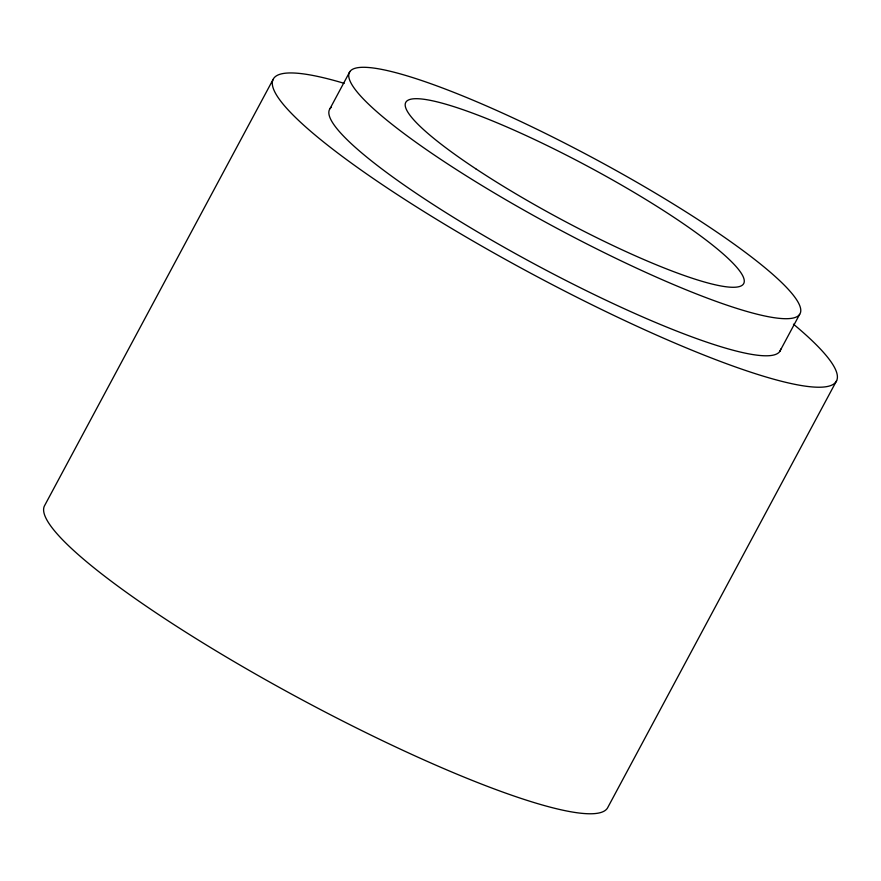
<?xml version="1.0" encoding="UTF-8"?>
<svg xmlns="http://www.w3.org/2000/svg" width="881" height="881" viewBox="0 0 881 881"><rect width="100%" height="100%" fill="white"/><g stroke="black" fill="none" stroke-linecap="round" stroke-linejoin="round"><path stroke-width="1.32" d="M273.099 79.466L44.391 506.013A319.495 49.424 28.2 0 0 305.057 701.408A319.495 49.424 28.2 0 0 607.901 807.26L836.609 380.713M329.957 108.715L349.845 71.625M779.751 351.464L799.64 314.374A255.6 39.546 28.2 0 0 481.885 103.958A255.6 39.546 28.2 0 0 442.714 160.661A255.6 39.546 28.2 0 0 799.64 314.374M793.44 324.164A319.495 49.424 28.2 0 1 727.508 364.073A319.495 49.424 28.2 0 1 348.028 160.661A319.495 49.424 28.2 0 1 344.163 83.332M780.753 349.063A255.6 39.546 28.2 0 1 533.721 263.617A255.6 39.546 28.2 0 1 331.454 107.174M475.718 168.745A191.695 29.657 28.2 0 0 743.421 284.023A191.695 29.657 28.2 0 0 505.099 126.214A191.695 29.657 28.2 0 0 475.718 168.745"/></g></svg>
